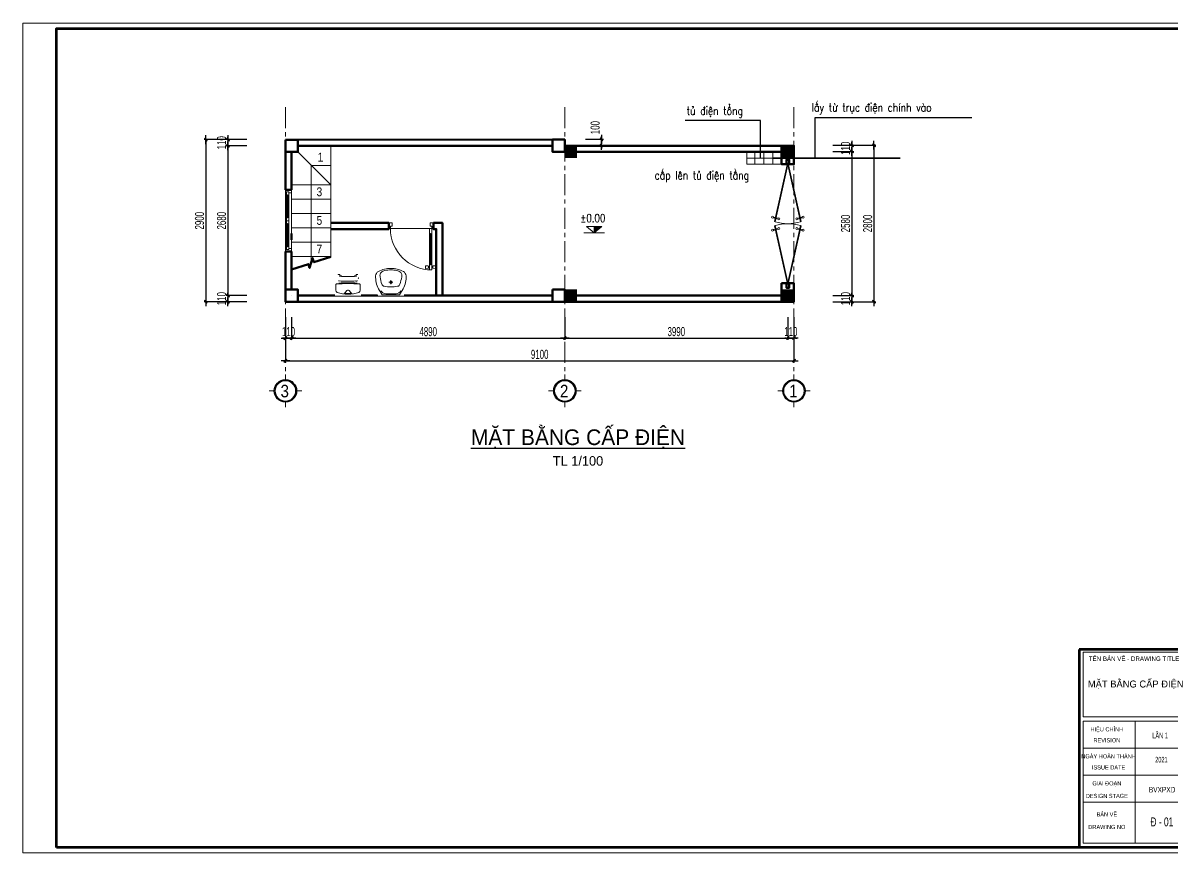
# Model space of a CAD drawing. Header units: millimetres. Extents: x 596422 to 1674380, y -367470 to 58862.
# Drawn here: x 818443 to 839023, y -74878 to -60028 of the extents above; entities that cross this region are included whole.
import ezdxf
from ezdxf.enums import TextEntityAlignment as Align

# ---------------------------------------------------------------- set-up
doc = ezdxf.new("R2010")
doc.units = ezdxf.units.MM
doc.header["$LTSCALE"] = 600
doc.header["$MEASUREMENT"] = 0
doc.linetypes.add('CENTER', pattern=[2, 1.25, -0.25, 0.25, -0.25])
doc.linetypes.add('HIDDEN', pattern=[0.375, 0.25, -0.125])
doc.layers.get('0').update_dxf_attribs({"lineweight": 0})
doc.layers.get('Defpoints').update_dxf_attribs({"lineweight": 0})
for name, color, linetype, lineweight in [('0.10_Thiet-Bi', 157, 'Continuous', 9), ('0.15_Cua', 144, 'Continuous', 15), ('cat1', 30, 'Continuous', 50), ('cot', 40, 'Continuous', 13), ('dim', 144, 'Continuous', 13), ('EG Dim', 8, 'Continuous', 18), ('EG Net dam2', 6, 'Continuous', 35), ('EG Net manh', 9, 'Continuous', 5), ('EG Text2', 7, 'Continuous', 18), ('hatch1', 136, 'Continuous', 9), ('ISO', 33, 'Continuous', 15), ('LC ISO', 153, 'Continuous', 13), ('LC noi that', 125, 'Continuous', 0), ('LC Text1', 3, 'Continuous', 20), ('LC Text2', 7, 'Continuous', 25), ('noithat', 125, 'Continuous', 9), ('thay1', 63, 'Continuous', 18), ('truc', 76, 'CENTER', 9), ('VAT DUNG TV', 253, 'Continuous', 9)]:
    doc.layers.add(name, color=color, linetype=linetype, lineweight=lineweight)
for name, color, linetype in [('font', 41, 'Continuous'), ('Khungten_LCDI', 7, 'Continuous'), ('Kichthuoc', 9, 'Continuous')]:
    doc.layers.add(name, color=color, linetype=linetype)
doc.styles.add('EG 1', font='VHAVANB.TTF')
doc.styles.add('HOATBIF', font='hoatbif.shx', dxfattribs={"width": 0.65})
doc.styles.add('Khungten', font='VHAVAN.TTF', dxfattribs={"width": 0.9, "height": 5000})
doc.styles.add('LC 1', font='VHAVANB.TTF')
doc.styles.add('LC 3', font='vnsimli.shx', dxfattribs={"width": 0.75})
doc.styles.add('style1', font='VHARIALN.TTF')
doc.styles.add('T1', font='Vnsimli.shx', dxfattribs={"width": 0.8})
doc.styles.add('Title', font='VHAVAN.TTF', dxfattribs={"width": 0.8})
doc.dimstyles.new('1-100', dxfattribs={"dimscale": 300, "dimtxt": 1.2, "dimasz": 0.25, "dimexe": 0.5, "dimexo": 0, "dimgap": 0.3, "dimtad": 1, "dimdec": 0, "dimzin": 0, "dimdsep": 46, "dimtxsty": 'HOATBIF', "dimblk1": 'DOT', "dimblk2": 'DOT', "dimsah": 1, "dimcen": -1, "dimdle": 1, "dimclrd": 256, "dimclre": 256, "dimclrt": 4, "dimadec": 3, "dimazin": 2, "dimtfac": 0.333333, "dimtdec": 0, "dimtix": 1, "dimtmove": 2, "dimatfit": 3, "dimldrblk": 'DOT', "dimfxl": 1, "dimtvp": 0.833333, "dimtolj": 1, "dimtzin": 0, "dimarcsym": 0})
doc.dimstyles.new('1-100(1-70)', dxfattribs={"dimscale": 70, "dimtxt": 2.5, "dimasz": 0.35, "dimexe": 0.5, "dimexo": 0, "dimgap": 0.8, "dimtad": 1, "dimdec": 0, "dimzin": 0, "dimdsep": 46, "dimtxsty": 'HOATBIF', "dimblk1": 'DOT', "dimblk2": 'DOT', "dimsah": 1, "dimcen": -1, "dimdle": 1, "dimclrd": 256, "dimclre": 256, "dimclrt": 4, "dimadec": 3, "dimazin": 2, "dimtfac": 0.333333, "dimtdec": 0, "dimtix": 1, "dimtmove": 2, "dimatfit": 3, "dimldrblk": 'DOT', "dimfxl": 1, "dimtvp": 0.833333, "dimtolj": 1, "dimtzin": 0, "dimarcsym": 0})

# ---------------------------------------------------------------- blocks, each defined once
blk = doc.blocks.new('LCDI-new')
at = {"layer": 'Defpoints', "lineweight": 0}
blk.add_lwpolyline([(-1626044.71, 488105.01), (-1626044.71, 488402.01), (-1625624.71, 488402.01), (-1625624.71, 488105.01)], close=True, dxfattribs=at)
at = {"layer": 'Khungten_LCDI', "color": 5, "lineweight": 60}
for p, q in [((-1625666.71, 488177.85), (-1625666.71, 488107.01)), ((-1625626.71, 488177.85), (-1625666.71, 488177.85))]:
    blk.add_line(p, q, dxfattribs=at)
at = {"layer": 'Khungten_LCDI', "color": 9, "lineweight": 15}
for p, q in [((-1625646.71, 488152.18), (-1625646.71, 488108.51)), ((-1625628.21, 488142.51), (-1625665.21, 488142.51)), ((-1625628.21, 488132.84), (-1625665.21, 488132.84)), ((-1625628.21, 488123.18), (-1625665.21, 488123.18))]:
    blk.add_line(p, q, dxfattribs=at)
at = {"layer": 'Khungten_LCDI', "color": 5, "lineweight": 60}
blk.add_lwpolyline([(-1626032.71, 488107.01), (-1626032.71, 488400.01), (-1625626.71, 488400.01), (-1625626.71, 488107.01)], close=True, dxfattribs=at)
at = {"layer": 'Khungten_LCDI', "color": 9, "lineweight": 15}
for points in [[(-1625665.21, 488153.68), (-1625628.21, 488153.68), (-1625628.21, 488176.84), (-1625665.21, 488176.84)], [(-1625665.21, 488108.51), (-1625628.21, 488108.51), (-1625628.21, 488152.18), (-1625665.21, 488152.18)]]:
    blk.add_lwpolyline(points, close=True, dxfattribs=at)
at = {"color": 7, "style": 'Khungten'}
blk.add_text('tªn b¶n vÏ - drawing title', height=1.6, dxfattribs=at).set_placement((-1625647.05, 488173.74), align=Align.CENTER)
at = {"color": 7}
for s, height, style, width, p in [('hiÖu chØnh', 1.5, 'Khungten', 0.8, (-1625656.79, 488148.52)), ('revision', 1.5, 'Khungten', 0.8, (-1625656.79, 488144.6)), ('ngµy hoµn thµnh', 1.5, 'Khungten', 0.8, (-1625656.17, 488138.85)), ('issue date', 1.5, 'Khungten', 0.8, (-1625656.17, 488134.89)), ('giai ®o¹n', 1.5, 'Khungten', 0.8, (-1625656.79, 488129.18)), ('design stage', 1.5, 'Khungten', 0.8, (-1625656.79, 488124.68)), ('BVxpxd', 2, 'Title', 0.7, (-1625637, 488126.67)), ('b¶n vÏ', 1.5, 'Khungten', 0.8, (-1625656.79, 488118.07)), ('drawing nO', 1.5, 'Khungten', 0.8, (-1625656.79, 488113.57))]:
    blk.add_text(s, height=height, dxfattribs=dict(at, style=style, width=width)).set_placement(p, align=Align.CENTER)
at = {"color": 2, "style": 'Title', "width": 1.824646}
for tag, p, p2 in [('TENBANVE1', (-1625663.58, 488164.65), (-1625629.32, 488164.65)), ('TENBANVE2', (-1625663.58, 488157.89), (-1625629.32, 488157.89))]:
    blk.add_attdef(tag, text='', height=2.5, dxfattribs=at).set_placement(p, p2, align=Align.FIT)
at = {"color": 7, "style": 'Khungten', "width": 0.8}
for tag, p in [('REVISION', (-1625637.72, 488146.05)), ('NGAYHT', (-1625637.25, 488137.42))]:
    blk.add_attdef(tag, text='', height=2, dxfattribs=at).set_placement(p, align=Align.CENTER)
at = {"color": 2, "style": 'Title', "width": 0.7}
blk.add_attdef('SOBANVE', text='', height=2.5, dxfattribs=at).set_placement((-1625637.09, 488114.55), align=Align.CENTER)
blk = doc.blocks.new('TIEUDE1')
at = {"layer": 'EG Text2', "color": 7, "style": 'EG 1'}
blk.add_attdef('TIªU§Ò', text='', height=5, dxfattribs=at).set_placement((0, 0), align=Align.BOTTOM_CENTER)
blk.add_attdef('TL', text='', height=3, dxfattribs=at).set_placement((0, -2), align=Align.TOP_CENTER)
blk = doc.blocks.new('TTRUC')
at = {"layer": 'ISO'}
for p, q in [((0, 6.37), (0, 10.13)), ((-6.37, 0), (-10.13, 0)), ((6.37, 0), (10.13, 0)), ((0, -6.37), (0, -10.13))]:
    blk.add_line(p, q, dxfattribs=at)
blk.add_circle((0, 0), 6.37, dxfattribs=at)
at = {"layer": 'Kichthuoc'}
blk.add_circle((0, 0), 6.95, dxfattribs=at)
blk = doc.blocks.new('DOT')
at = {"layer": 'Kichthuoc'}
blk.add_line((-3, 0), (3, 0), dxfattribs=at)
at = {"layer": 'Kichthuoc', "color": 4}
blk.add_line((-1, -1), (1, 1), dxfattribs=at)
blk.add_lwpolyline([(0.5, 1), (-1, -0.5), (-0.5, -1), (1, 0.5)], close=True, dxfattribs=at)
blk = doc.blocks.new('*D594')
at = {"layer": 'Defpoints', "color": 0, "transparency": 16777216}
for p in [(828140, -65292), (832130, -65292), (832130, -65664)]:
    blk.add_point(p, dxfattribs=at)
at = {"layer": 'EG Dim', "lineweight": -2, "transparency": 16777216}
for p, q in [((828140, -65292), (828140, -65697)), ((832130, -65292), (832130, -65697)), ((828166, -65664), (832104, -65664))]:
    blk.add_line(p, q, dxfattribs=at)
at = {"layer": 'EG Dim', "lineweight": -2, "transparency": 16777216, "xscale": 26, "yscale": 26, "zscale": 26, "rotation": 180}
blk.add_blockref('DOT', (828140, -65664), dxfattribs=at)
at = {"layer": 'EG Dim', "lineweight": -2, "transparency": 16777216, "xscale": 26, "yscale": 26, "zscale": 26}
blk.add_blockref('DOT', (832130, -65664), dxfattribs=at)
at = {"layer": 'EG Dim', "color": 4, "transparency": 16777216, "insert": (830135, -65550), "char_height": 162.5, "attachment_point": 5, "style": 'HOATBIF'}
blk.add_mtext('\\A1;3990', dxfattribs=at)
blk = doc.blocks.new('_Dot')
at = {"color": 0, "linetype": 'ByBlock', "lineweight": -2}
blk.add_line((-0.5, 0), (-1, 0), dxfattribs=at)
at = {"color": 0, "linetype": 'ByBlock', "const_width": 0.5}
blk.add_lwpolyline([(-0.25, 0, 1), (0.25, 0, 1)], format="xyb", close=True, dxfattribs=at)
blk = doc.blocks.new('*D595')
at = {"layer": 'Defpoints', "color": 0, "transparency": 16777216}
for p in [(823140, -65293), (832240, -65292), (832240, -66071)]:
    blk.add_point(p, dxfattribs=at)
at = {"layer": 'EG Dim', "lineweight": -2, "transparency": 16777216}
for p, q in [((823140, -65293), (823140, -66103)), ((832240, -65292), (832240, -66103)), ((823166, -66071), (832214, -66071))]:
    blk.add_line(p, q, dxfattribs=at)
at = {"layer": 'EG Dim', "lineweight": -2, "transparency": 16777216, "xscale": 26, "yscale": 26, "zscale": 26, "rotation": 180}
blk.add_blockref('DOT', (823140, -66071), dxfattribs=at)
at = {"layer": 'EG Dim', "lineweight": -2, "transparency": 16777216, "xscale": 26, "yscale": 26, "zscale": 26}
blk.add_blockref('DOT', (832240, -66071), dxfattribs=at)
at = {"layer": 'EG Dim', "color": 4, "transparency": 16777216, "insert": (827690, -65957), "char_height": 162.5, "attachment_point": 5, "style": 'HOATBIF'}
blk.add_mtext('\\A1;9100', dxfattribs=at)
blk = doc.blocks.new('*D596')
at = {"layer": 'Defpoints', "color": 0, "transparency": 16777216}
for p in [(822451, -62225), (822111, -64905), (822451, -64905)]:
    blk.add_point(p, dxfattribs=at)
at = {"layer": 'EG Dim', "lineweight": -2, "transparency": 16777216}
for p, q in [((822451, -62225), (822079, -62225)), ((822111, -62251), (822111, -64879)), ((822451, -64905), (822079, -64905))]:
    blk.add_line(p, q, dxfattribs=at)
at = {"layer": 'EG Dim', "lineweight": -2, "transparency": 16777216, "xscale": 26, "yscale": 26, "zscale": 26}
for p, rotation in [((822111, -62225), 90), ((822111, -64905), 270)]:
    blk.add_blockref('DOT', p, dxfattribs=dict(at, rotation=rotation))
at = {"layer": 'EG Dim', "color": 4, "transparency": 16777216, "insert": (821997, -63565), "char_height": 162.5, "attachment_point": 5, "rotation": 90, "style": 'HOATBIF'}
blk.add_mtext('\\A1;2680', dxfattribs=at)
blk = doc.blocks.new('*D597')
at = {"layer": 'Defpoints', "color": 0, "transparency": 16777216}
for p in [(822111, -65015), (822451, -64905), (822451, -65015)]:
    blk.add_point(p, dxfattribs=at)
at = {"layer": 'EG Dim', "lineweight": -2, "transparency": 16777216}
for p, q in [((822451, -64905), (822079, -64905)), ((822451, -65015), (822079, -65015)), ((822111, -64879), (822111, -64853)), ((822111, -64905), (822111, -65015)), ((822111, -65041), (822111, -65067))]:
    blk.add_line(p, q, dxfattribs=at)
at = {"layer": 'EG Dim', "lineweight": -2, "transparency": 16777216, "xscale": 26, "yscale": 26, "zscale": 26}
for p, rotation in [((822111, -64905), 270), ((822111, -65015), 90)]:
    blk.add_blockref('DOT', p, dxfattribs=dict(at, rotation=rotation))
at = {"layer": 'EG Dim', "color": 4, "transparency": 16777216, "insert": (821997, -64960), "char_height": 162.5, "attachment_point": 5, "rotation": 90, "style": 'HOATBIF'}
blk.add_mtext('\\A1;110', dxfattribs=at)
blk = doc.blocks.new('*D598')
at = {"layer": 'Defpoints', "color": 0, "transparency": 16777216}
for p in [(822451, -62115), (822111, -62225), (822451, -62225)]:
    blk.add_point(p, dxfattribs=at)
at = {"layer": 'EG Dim', "lineweight": -2, "transparency": 16777216}
for p, q in [((822451, -62115), (822079, -62115)), ((822111, -62089), (822111, -62063)), ((822111, -62115), (822111, -62225)), ((822451, -62225), (822079, -62225)), ((822111, -62251), (822111, -62277))]:
    blk.add_line(p, q, dxfattribs=at)
at = {"layer": 'EG Dim', "lineweight": -2, "transparency": 16777216, "xscale": 26, "yscale": 26, "zscale": 26}
for p, rotation in [((822111, -62115), 270), ((822111, -62225), 90)]:
    blk.add_blockref('DOT', p, dxfattribs=dict(at, rotation=rotation))
at = {"layer": 'EG Dim', "color": 4, "transparency": 16777216, "insert": (821997, -62170), "char_height": 162.5, "attachment_point": 5, "rotation": 90, "style": 'HOATBIF'}
blk.add_mtext('\\A1;110', dxfattribs=at)
blk = doc.blocks.new('*D599')
at = {"layer": 'Defpoints', "color": 0, "transparency": 16777216}
for p in [(822451, -62115), (821716, -65015), (822451, -65015)]:
    blk.add_point(p, dxfattribs=at)
at = {"layer": 'EG Dim', "lineweight": -2, "transparency": 16777216}
for p, q in [((822451, -62115), (821684, -62115)), ((821716, -62141), (821716, -64989)), ((822451, -65015), (821684, -65015))]:
    blk.add_line(p, q, dxfattribs=at)
at = {"layer": 'EG Dim', "lineweight": -2, "transparency": 16777216, "xscale": 26, "yscale": 26, "zscale": 26}
for p, rotation in [((821716, -62115), 90), ((821716, -65015), 270)]:
    blk.add_blockref('DOT', p, dxfattribs=dict(at, rotation=rotation))
at = {"layer": 'EG Dim', "color": 4, "transparency": 16777216, "insert": (821603, -63565), "char_height": 162.5, "attachment_point": 5, "rotation": 90, "style": 'HOATBIF'}
blk.add_mtext('\\A1;2900', dxfattribs=at)
blk = doc.blocks.new('*D600')
at = {"layer": 'Defpoints', "color": 0, "transparency": 16777216}
for p in [(823140, -65293), (823250, -65293), (823250, -65665)]:
    blk.add_point(p, dxfattribs=at)
at = {"layer": 'EG Dim', "lineweight": -2, "transparency": 16777216}
for p, q in [((823140, -65293), (823140, -65697)), ((823250, -65293), (823250, -65697)), ((823114, -65665), (823088, -65665)), ((823140, -65665), (823250, -65665)), ((823276, -65665), (823302, -65665))]:
    blk.add_line(p, q, dxfattribs=at)
at = {"layer": 'EG Dim', "lineweight": -2, "transparency": 16777216, "xscale": 26, "yscale": 26, "zscale": 26}
blk.add_blockref('DOT', (823140, -65665), dxfattribs=at)
at = {"layer": 'EG Dim', "lineweight": -2, "transparency": 16777216, "xscale": 26, "yscale": 26, "zscale": 26, "rotation": 180}
blk.add_blockref('DOT', (823250, -65665), dxfattribs=at)
at = {"layer": 'EG Dim', "color": 4, "transparency": 16777216, "insert": (823195, -65551), "char_height": 162.5, "attachment_point": 5, "style": 'HOATBIF'}
blk.add_mtext('\\A1;110', dxfattribs=at)
blk = doc.blocks.new('*D601')
at = {"layer": 'Defpoints', "color": 0, "transparency": 16777216}
for p in [(832130, -65292), (832240, -65292), (832240, -65664)]:
    blk.add_point(p, dxfattribs=at)
at = {"layer": 'EG Dim', "lineweight": -2, "transparency": 16777216}
for p, q in [((832130, -65292), (832130, -65696)), ((832240, -65292), (832240, -65696)), ((832104, -65664), (832078, -65664)), ((832130, -65664), (832240, -65664)), ((832266, -65664), (832292, -65664))]:
    blk.add_line(p, q, dxfattribs=at)
at = {"layer": 'EG Dim', "lineweight": -2, "transparency": 16777216, "xscale": 26, "yscale": 26, "zscale": 26}
blk.add_blockref('DOT', (832130, -65664), dxfattribs=at)
at = {"layer": 'EG Dim', "lineweight": -2, "transparency": 16777216, "xscale": 26, "yscale": 26, "zscale": 26, "rotation": 180}
blk.add_blockref('DOT', (832240, -65664), dxfattribs=at)
at = {"layer": 'EG Dim', "color": 4, "transparency": 16777216, "insert": (832185, -65550), "char_height": 162.5, "attachment_point": 5, "style": 'HOATBIF'}
blk.add_mtext('\\A1;110', dxfattribs=at)
blk = doc.blocks.new('*D602')
at = {"layer": 'Defpoints', "color": 0, "transparency": 16777216}
for p in [(832938, -62325), (832938, -64905), (833278, -64905)]:
    blk.add_point(p, dxfattribs=at)
at = {"layer": 'EG Dim', "lineweight": -2, "transparency": 16777216}
for p, q in [((832938, -62325), (833310, -62325)), ((833278, -62351), (833278, -64879)), ((832938, -64905), (833310, -64905))]:
    blk.add_line(p, q, dxfattribs=at)
at = {"layer": 'EG Dim', "lineweight": -2, "transparency": 16777216, "xscale": 26, "yscale": 26, "zscale": 26}
for p, rotation in [((833278, -62325), 90), ((833278, -64905), 270)]:
    blk.add_blockref('DOT', p, dxfattribs=dict(at, rotation=rotation))
at = {"layer": 'EG Dim', "color": 4, "transparency": 16777216, "insert": (833164, -63615), "char_height": 162.5, "attachment_point": 5, "rotation": 90, "style": 'HOATBIF'}
blk.add_mtext('\\A1;2580', dxfattribs=at)
blk = doc.blocks.new('*D603')
at = {"layer": 'Defpoints', "color": 0, "transparency": 16777216}
for p in [(832938, -64905), (832938, -65015), (833278, -65015)]:
    blk.add_point(p, dxfattribs=at)
at = {"layer": 'EG Dim', "lineweight": -2, "transparency": 16777216}
for p, q in [((832938, -64905), (833310, -64905)), ((832938, -65015), (833310, -65015)), ((833278, -64879), (833278, -64853)), ((833278, -64905), (833278, -65015)), ((833278, -65041), (833278, -65067))]:
    blk.add_line(p, q, dxfattribs=at)
at = {"layer": 'EG Dim', "lineweight": -2, "transparency": 16777216, "xscale": 26, "yscale": 26, "zscale": 26}
for p, rotation in [((833278, -64905), 270), ((833278, -65015), 90)]:
    blk.add_blockref('DOT', p, dxfattribs=dict(at, rotation=rotation))
at = {"layer": 'EG Dim', "color": 4, "transparency": 16777216, "insert": (833164, -64960), "char_height": 162.5, "attachment_point": 5, "rotation": 90, "style": 'HOATBIF'}
blk.add_mtext('\\A1;110', dxfattribs=at)
blk = doc.blocks.new('*D604')
at = {"layer": 'Defpoints', "color": 0, "transparency": 16777216}
for p in [(832938, -62215), (832938, -62325), (833278, -62325)]:
    blk.add_point(p, dxfattribs=at)
at = {"layer": 'EG Dim', "lineweight": -2, "transparency": 16777216}
for p, q in [((832938, -62215), (833310, -62215)), ((832938, -62325), (833310, -62325)), ((833278, -62189), (833278, -62163)), ((833278, -62215), (833278, -62325)), ((833278, -62351), (833278, -62377))]:
    blk.add_line(p, q, dxfattribs=at)
at = {"layer": 'EG Dim', "lineweight": -2, "transparency": 16777216, "xscale": 26, "yscale": 26, "zscale": 26}
for p, rotation in [((833278, -62215), 270), ((833278, -62325), 90)]:
    blk.add_blockref('DOT', p, dxfattribs=dict(at, rotation=rotation))
at = {"layer": 'EG Dim', "color": 4, "transparency": 16777216, "insert": (833164, -62270), "char_height": 162.5, "attachment_point": 5, "rotation": 90, "style": 'HOATBIF'}
blk.add_mtext('\\A1;110', dxfattribs=at)
blk = doc.blocks.new('*D605')
at = {"layer": 'Defpoints', "color": 0, "transparency": 16777216}
for p in [(832938, -62215), (832938, -65015), (833672, -65015)]:
    blk.add_point(p, dxfattribs=at)
at = {"layer": 'EG Dim', "lineweight": -2, "transparency": 16777216}
for p, q in [((832938, -62215), (833705, -62215)), ((833672, -62241), (833672, -64989)), ((832938, -65015), (833705, -65015))]:
    blk.add_line(p, q, dxfattribs=at)
at = {"layer": 'EG Dim', "lineweight": -2, "transparency": 16777216, "xscale": 26, "yscale": 26, "zscale": 26}
for p, rotation in [((833672, -62215), 90), ((833672, -65015), 270)]:
    blk.add_blockref('DOT', p, dxfattribs=dict(at, rotation=rotation))
at = {"layer": 'EG Dim', "color": 4, "transparency": 16777216, "insert": (833559, -63615), "char_height": 162.5, "attachment_point": 5, "rotation": 90, "style": 'HOATBIF'}
blk.add_mtext('\\A1;2800', dxfattribs=at)
blk = doc.blocks.new('*U14')
for p, q in [((30, 640), (30, 100)), ((70, 640), (70, 100)), ((30, 0), (770, 0))]:
    blk.add_line(p, q)
at = {"color": 8, "lineweight": 9}
for p, q in [((48, 650), (48, 90)), ((52, 650), (52, 90))]:
    blk.add_line(p, q, dxfattribs=at)
for points in [[(5, 670), (-35, 666, -0.443716), (-40, 671), (-40, 709, -0.443716), (-35, 714), (5, 710, -0.385314), (10, 705), (10, 675, -0.385314)], [(95, 670), (135, 666, 0.443716), (140, 671), (140, 709, 0.443716), (135, 714), (95, 710, 0.385314), (90, 705), (90, 675, 0.385314)]]:
    blk.add_lwpolyline(points, format="xyb", close=True)
for points in [[(20, 685), (10, 685), (10, 695), (20, 695)], [(55, 640), (70, 640), (70, 740), (30, 740), (30, 640), (45, 640), (45, 650), (55, 650), (55, 640)], [(80, 685), (90, 685), (90, 695), (80, 695)], [(55, 100), (70, 100), (70, 0), (30, 0), (30, 100), (45, 100), (45, 90), (55, 90), (55, 100)]]:
    blk.add_lwpolyline(points)
for points in [[(30, 0), (0, 0), (0, -100), (60, -100), (60, -40), (30, -40)], [(770, 0), (800, 0), (800, -100), (740, -100), (740, -40), (770, -40)]]:
    blk.add_lwpolyline(points, close=True)
for centre, start, end in [((70, 690), 143.1301, 216.8699), ((30, 690), 323.1301, 36.8699)]:
    blk.add_arc(centre, 50, start, end)
for centre, radius, start, end in [((30, 0), 740, 0, 90), ((47, 641), 8.25, 186.4342, 273.2898), ((53, 641), 8.25, 266.7102, 353.5658), ((47, 99), 8.25, 86.7102, 173.5658), ((53, 99), 8.25, 6.4342, 93.2898)]:
    blk.add_arc(centre, radius, start, end, dxfattribs=at)
blk = doc.blocks.new('TB WC BonCau 01')
at = {"color": 8}
blk.add_wipeout([(0, 230), (196, 230), (216, 220), (221, 207), (221, 200), (223, 180), (223, 165), (266, 168), (276, 180), (290, 185), (366, 190), (371, 185), (371, 180), (371, 174), (376, 174), (376, 180), (376, 185), (381, 190), (502, 186), (546, 180), (590, 170), (622, 160), (663, 140), (693, 120), (717, 100), (730, 88), (737, 80), (750, 60), (759, 40), (764, 20), (765, 0), (764, -20), (759, -40), (750, -60), (737, -80), (730, -88), (717, -100), (693, -120), (663, -140), (622, -160), (590, -170), (546, -180), (502, -186), (381, -190), (376, -185), (376, -180), (376, -174), (371, -174), (371, -180), (371, -185), (366, -190), (324, -188), (324, -200), (324, -205), (322, -207), (300, -207), (298, -205), (298, -200), (298, -186), (290, -185), (276, -180), (266, -168), (223, -165), (223, -180), (221, -200), (221, -207), (216, -220), (196, -230), (0, -230)], dxfattribs=at)
for p, q in [((95, 217), (196, 217)), ((48, 53), (84, 28)), ((339, 139), (339, 148)), ((340, 149), (371, 149)), ((353, 138), (340, 138)), ((342, -117), (342, 117)), ((342, 117), (353, 117)), ((354, 119), (354, 137)), ((376, 174), (371, 174)), ((376, 154), (376, 174)), ((84, -28), (48, -53)), ((258, -142), (258, -158)), ((260, -140), (262, -140)), ((262, -160), (260, -160)), ((263, -160), (262, -160)), ((339, -148), (339, -139)), ((340, -138), (353, -138)), ((371, -149), (340, -149)), ((353, -117), (342, -117)), ((354, -137), (354, -119)), ((376, -154), (376, -174)), ((95, -217), (196, -217))]:
    blk.add_line(p, q)
for centre, radius, start, end in [((95, 177), 40, 89.9986, 159.2669), ((196, 205), 12, 3.9186, 90), ((-2782, 0), 2997, 356.062, 3.938), ((563, 0), 540, 159.2678, 200.7321), ((535, 0), 500, 171.6681, 188.3323), ((60, 70), 20, 171.6799, 234.0514), ((64, 0), 34, 10.761, 54.0415), ((64, 0), 34, 349.239, 10.761), ((-2782, 0), 3010, 356.859, 3.1425), ((2758, 0), 2500, 176.3855, 183.208), ((293, 155), 30, 154.597, 176.3937), ((340, 148), 1, 89.9427, 180), ((340, 139), 0.499, 180, 270.1146), ((353, 137), 2, 0, 89.9713), ((353, 119), 2, 270.0286, 0), ((371, 154), 5, 270.0114, 0), ((60, -70), 20, 125.9547, 188.3347), ((95, -177), 40, 200.7312, 270.0014), ((64, 0), 34, 305.9475, 349.2341), ((260, -142), 2, 90, 180), ((260, -158), 2, 180, 270), ((293, -155), 30, 189.5643, 205.4252), ((310, -202), 20.2, 45.6327, 125.8626), ((340, -139), 0.5, 89.8854, 180), ((340, -148), 0.999, 180, 270.0573), ((353, -119), 2, 0, 89.9713), ((353, -137), 2, 270.0286, 0), ((371, -154), 5, 0, 89.9885), ((196, -205), 12, 270.0048, 356.0627)]:
    blk.add_arc(centre, radius, start, end)
blk = doc.blocks.new('*U47')
at = {"color": 8}
blk.add_wipeout([(0, 232), (40, 240), (141, 260), (241, 280), (296, 287), (352, 288), (388, 280), (421, 260), (439, 240), (451, 220), (460, 200), (468, 180), (475, 160), (481, 140), (487, 120), (491, 100), (495, 80), (497, 60), (499, 40), (500, 20), (500, 0), (500, -20), (499, -40), (497, -60), (495, -80), (491, -100), (487, -120), (481, -140), (475, -160), (468, -180), (460, -200), (451, -220), (439, -240), (421, -260), (388, -280), (352, -288), (296, -287), (240, -280), (141, -260), (40, -240), (0, -232)], dxfattribs=at).dxf.layer = 'LC noi that'
for p, q in [((204, 0), (274, 0)), ((239, 35), (239, -35))]:
    blk.add_line(p, q)
blk.add_lwpolyline([(15, -154), (15, 154), (121, 219, -0.14257), (351, 273, -0.255099), (432, 223, -0.124237), (485, 0, -0.124237), (432, -223, -0.255099), (351, -273, -0.142542), (121, -219)], format="xyb", close=True)
for points in [[(87, -180, -0.253319), (33, -92), (33, 92, -0.253319), (87, 180)], [(154, 0, -0.05085), (166, 121, -0.267955), (203, 162, -0.045825), (335, 193, -0.034433), (365, 195, -0.20396), (412, 175, -0.140892), (448, 107, -0.051029), (459, 0, -0.051029), (448, -107, -0.140892), (412, -175, -0.20396), (365, -195, -0.034433), (335, -193, -0.045825), (203, -162, -0.267955), (166, -121, -0.05085), (154, 0, 0.05085)]]:
    blk.add_lwpolyline(points, format="xyb")
blk.add_circle((239, 0), 20)
blk = doc.blocks.new('Caodo1')
at = {"layer": 'LC Text1'}
blk.add_hatch(color=256, dxfattribs=at).paths.add_polyline_path([(0, 200), (0, 0), (243, 200)])
for p, q in [((324, 0), (-324, 0)), ((0, 0), (0, 200))]:
    blk.add_line(p, q, dxfattribs=at)
blk.add_lwpolyline([(-243, 200), (243, 200), (0, 0), (0, 0)], close=True, dxfattribs=at)
at = {"layer": 'LC Text1', "style": 'T1', "width": 0.8}
blk.add_attdef('%%P0,00', text='', height=250, dxfattribs=at).set_placement((-39, 460), align=Align.MIDDLE_CENTER)
blk = doc.blocks.new('*D606')
at = {"layer": 'Defpoints', "color": 0, "transparency": 16777216}
for p in [(828507, -62109), (828796, -62109), (828507, -62219)]:
    blk.add_point(p, dxfattribs=at)
at = {"layer": 'EG Dim', "lineweight": -2, "transparency": 16777216}
for p, q in [((828507, -62109), (828829, -62109)), ((828796, -62083), (828796, -62057)), ((828796, -62219), (828796, -62109)), ((828507, -62219), (828829, -62219)), ((828796, -62245), (828796, -62271))]:
    blk.add_line(p, q, dxfattribs=at)
at = {"layer": 'EG Dim', "lineweight": -2, "transparency": 16777216, "xscale": 26, "yscale": 26, "zscale": 26}
for p, rotation in [((828796, -62109), 270), ((828796, -62219), 90)]:
    blk.add_blockref('DOT', p, dxfattribs=dict(at, rotation=rotation))
at = {"layer": 'EG Dim', "color": 4, "transparency": 16777216, "insert": (828683, -61900), "char_height": 162.5, "attachment_point": 5, "rotation": 90, "style": 'HOATBIF'}
blk.add_mtext('\\A1;100', dxfattribs=at)
blk = doc.blocks.new('*U18')
for p, q in [((35, 0), (1065, 0)), ((50, -110), (1050, -110)), ((610, -20), (1005, -20)), ((610, -60), (1005, -60))]:
    blk.add_line(p, q)
at = {"color": 8, "lineweight": 5}
for p, q in [((95, -20), (490, -20)), ((95, -35), (490, -35)), ((95, -45), (490, -45)), ((95, -60), (490, -60)), ((610, -20), (1005, -20)), ((610, -35), (1005, -35)), ((610, -45), (1005, -45)), ((610, -60), (1005, -60))]:
    blk.add_line(p, q, dxfattribs=at)
for points in [[(0, 0), (35, 0), (35, -60), (50, -60), (50, -110), (0, -110), (0, 0)], [(1100, 0), (1065, 0), (1065, -60), (1050, -60), (1050, -110), (1100, -110), (1100, 0)], [(610, -45), (610, -60), (550, -60), (550, -20), (610, -20), (610, -35), (600, -35), (600, -45), (610, -45)], [(1005, -45), (1005, -60), (1065, -60), (1065, -20), (1005, -20), (1005, -35), (1015, -35), (1015, -45), (1005, -45)]]:
    blk.add_lwpolyline(points)
for points in [[(35, -20), (95, -20), (95, -35), (85, -35), (85, -45), (95, -45), (95, -60), (35, -60)], [(550, -20), (490, -20), (490, -35), (500, -35), (500, -45), (490, -45), (490, -60), (550, -60)]]:
    blk.add_lwpolyline(points, close=True)
for points in [[(95, -29, -0.312187), (102, -35, -0.312187)], [(95, -51, 0.312187), (102, -45, 0.312187)], [(490, -29, 0.312187), (483, -35, 0.312187)], [(490, -51, -0.312187), (483, -45, -0.312187)]]:
    blk.add_lwpolyline(points, format="xyb", dxfattribs=at)
for centre, start, end in [((609, -37), 14.2151, 83.5658), ((609, -43), 276.4342, 345.7849), ((1006, -37), 96.4342, 165.7849), ((1006, -43), 194.2151, 263.5658)]:
    blk.add_arc(centre, 8.25, start, end, dxfattribs=at)
blk = doc.blocks.new('*D607')
at = {"layer": 'Defpoints', "color": 0, "transparency": 16777216}
for p in [(823250, -65293), (828140, -65292), (828140, -65665)]:
    blk.add_point(p, dxfattribs=at)
at = {"layer": 'EG Dim', "lineweight": -2, "transparency": 16777216}
for p, q in [((823250, -65293), (823250, -65697)), ((828140, -65292), (828140, -65697)), ((823276, -65665), (828114, -65665))]:
    blk.add_line(p, q, dxfattribs=at)
at = {"layer": 'EG Dim', "lineweight": -2, "transparency": 16777216, "xscale": 26, "yscale": 26, "zscale": 26, "rotation": 180}
blk.add_blockref('DOT', (823250, -65665), dxfattribs=at)
at = {"layer": 'EG Dim', "lineweight": -2, "transparency": 16777216, "xscale": 26, "yscale": 26, "zscale": 26}
blk.add_blockref('DOT', (828140, -65665), dxfattribs=at)
at = {"layer": 'EG Dim', "color": 4, "transparency": 16777216, "insert": (825695, -65551), "char_height": 162.5, "attachment_point": 5, "style": 'HOATBIF'}
blk.add_mtext('\\A1;4890', dxfattribs=at)
blk = doc.blocks.new('cuongluc')
at = {"layer": 'VAT DUNG TV'}
for points in [[(-6, -16), (-6, 0), (-22, 0), (-22, -16)], [(6, 0), (6, -32), (-6, -32), (-6, 0)], [(6, -16), (6, 0), (22, 0), (22, -16)], [(-11, -34), (-271, -1190), (-259, -1194), (1, -38)], [(-6, -16), (-6, -32), (-22, -32), (-22, -16)], [(12, -34), (272, -1190), (261, -1194), (1, -38)], [(-287, -1097), (-291, -1113), (-253, -1123), (-248, -1108)], [(-198, -1122), (-202, -1137), (-241, -1126), (-237, -1111)], [(199, -1122), (204, -1137), (242, -1126), (238, -1111)], [(288, -1097), (292, -1113), (254, -1123), (250, -1108)], [(-287, -1367), (-291, -1351), (-253, -1341), (-249, -1356)], [(-11, -2429), (-271, -1275), (-259, -1271), (1, -2425)], [(-198, -1343), (-203, -1327), (-241, -1338), (-237, -1353)], [(12, -2429), (272, -1275), (261, -1271), (1, -2425)], [(200, -1343), (204, -1327), (243, -1338), (238, -1353)], [(289, -1367), (293, -1351), (254, -1341), (250, -1356)], [(-6, -2448), (-6, -2432), (-22, -2432), (-22, -2448)], [(-6, -2448), (-6, -2464), (-22, -2464), (-22, -2448)], [(6, -2464), (6, -2432), (-6, -2432), (-6, -2464)], [(6, -2448), (6, -2464), (22, -2464), (22, -2448)]]:
    blk.add_lwpolyline(points, close=True, dxfattribs=at)
for centre in [(-308, -1100), (-181, -1134), (182, -1134), (310, -1100), (-309, -1364), (-181, -1330), (183, -1330), (310, -1364)]:
    blk.add_circle(centre, 20, dxfattribs=at)
for centre, radius, start, end in [((1, -323), 909, 253.3848, 286.6152), ((1, -2111), 879, 72.7862, 107.2138)]:
    blk.add_arc(centre, radius, start, end, dxfattribs=at)

msp = doc.modelspace()

# ---------------------------------------------------------------- hatches: boundary and pattern name
at = {"layer": 'cot', "transparency": 33554687}
h = msp.add_hatch(color=256, dxfattribs=at)
h.dxf.hatch_style = 1
h.paths.add_polyline_path([(828139.4, -62445), (828359.4, -62445), (828359.4, -62225), (828139.4, -62225)])
h = msp.add_hatch(color=256, dxfattribs=at)
h.dxf.hatch_style = 1
h.paths.add_polyline_path([(832019.4, -62445), (832239.4, -62445), (832239.4, -62225), (832019.4, -62225)])
h = msp.add_hatch(color=256, dxfattribs=at)
h.dxf.hatch_style = 1
h.paths.add_polyline_path([(828139.6, -65015), (828359.6, -65015), (828359.6, -64795), (828139.6, -64795)])
h = msp.add_hatch(color=256, dxfattribs=at)
h.dxf.hatch_style = 1
h.paths.add_polyline_path([(832019.6, -65015), (832239.6, -65015), (832239.6, -64795), (832019.6, -64795)])

# ---------------------------------------------------------------- linework, layer by layer
at = {"layer": 'cat1'}
for p, q in [((828139.4, -62115), (823139.4, -62115.4)), ((823139.4, -62335.4), (823139.4, -62115.4)), ((823139.5, -63015.4), (823139.5, -62335.4)), ((823249.5, -63015.4), (823249.4, -62335.4)), ((827919.4, -62225), (823359.4, -62225.4)), ((828139.4, -62225), (832239.4, -62224.6)), ((828139.4, -62225), (828139.4, -62225)), ((828139.4, -62335), (832019.4, -62334.6)), ((823139.5, -63015.4), (823249.5, -63015.4)), ((823249.6, -63905.4), (823249.5, -63795.4)), ((823139.5, -64115.4), (823249.6, -64115.4)), ((823139.7, -65015.4), (823139.6, -64115.4)), ((823249.6, -64795.4), (823249.6, -64115.4)), ((832239.7, -65014.6), (823139.7, -65015.4)), ((823249.7, -64905.4), (823249.7, -64905.4)), ((827919.6, -64905), (823359.6, -64905.4)), ((832019.6, -64904.6), (828139.6, -64905)), ((832239.7, -64904.6), (832239.6, -64904.6))]:
    msp.add_line(p, q, dxfattribs=at)
for points in [[(823139.4, -62115.4), (823359.4, -62115.4), (823359.4, -62335.4), (823139.4, -62335.4), (823139.4, -62115.4)], [(827919.4, -62115), (828139.4, -62115), (828139.4, -62335), (827919.4, -62335), (827919.4, -62115)], [(827919.4, -62115), (827919.4, -62115)], [(832019.4, -62224.6), (832239.4, -62224.6), (832239.4, -62554.6), (832019.4, -62554.6), (832019.4, -62224.6)], [(823949.5, -63605.3), (824988.2, -63605.3), (824988.2, -63715.3), (823949.5, -63715.3)], [(825948.2, -64905.2), (825948.2, -63605.2), (825788.2, -63605.2)], [(825788.2, -63605.2), (825788.2, -63715.2), (825838.2, -63715.2), (825838.2, -64905.2)], [(823249.6, -64441.1), (823549.9, -64341.8), (823572.2, -64409.3), (823625.6, -64233.3), (823650.4, -64308.6), (823949.5, -64209.7)], [(823139.6, -64795.4), (823359.6, -64795.4), (823359.6, -65015.4), (823139.6, -65015.4), (823139.6, -64795.4)], [(827919.6, -64795), (828139.6, -64795), (828139.6, -65015), (827919.6, -65015), (827919.6, -64795)], [(832019.6, -64684.5), (832239.6, -64684.5), (832239.6, -65014.5), (832019.6, -65014.5), (832019.6, -64684.5)]]:
    msp.add_lwpolyline(points, dxfattribs=at)
for points in [[(832104.4, -62554.6), (832154.4, -62554.6), (832154.4, -62474.6), (832104.4, -62474.6)], [(832104.4, -64684.5), (832154.4, -64684.5), (832154.4, -64764.5), (832104.4, -64764.5)]]:
    msp.add_lwpolyline(points, close=True, dxfattribs=at)
at = {"layer": 'EG Net dam2', "color": 5, "linetype": 'HIDDEN', "ltscale": 300}
msp.add_lwpolyline([(834138.3, -62444.6), (831859.4, -62444.6)], dxfattribs=at)
at = {"layer": 'EG Net manh', "ltscale": 250}
for points in [[(832019.4, -62334.6), (831399.4, -62334.6), (831399.4, -62554.6), (832019.4, -62554.6)], [(831539.4, -62334.6), (831539.4, -62334.6), (831539.4, -62554.6), (831539.4, -62554.6)], [(831699.4, -62334.6), (831699.4, -62334.6), (831699.4, -62554.6), (831699.4, -62554.6)], [(831859.4, -62334.6), (831859.4, -62334.6), (831859.4, -62554.6), (831859.4, -62554.6)], [(832019.4, -62444.6), (831399.4, -62444.6), (831399.4, -62444.6), (832019.4, -62444.6)]]:
    msp.add_lwpolyline(points, close=True, dxfattribs=at)
at = {"layer": 'hatch1'}
msp.add_lwpolyline([(823598.9, -64321.3), (823599.4, -62575.4), (823949.4, -62575.4)], dxfattribs=at)
at = {"layer": 'noithat'}
msp.add_lwpolyline([(827919.6, -64905.3), (825948.2, -64905.2), (825948.3, -63605.2)], dxfattribs=at)
at = {"layer": 'thay1'}
for p, q in [((823359.4, -62335.4), (823949.4, -62925.4)), ((823949.4, -62225.4), (823949.5, -64209.7)), ((823249.4, -62925.4), (823949.5, -62925.4)), ((823249.4, -63181.4), (823949.4, -63181.4)), ((823249.4, -63437.4), (823949.4, -63437.4)), ((823249.4, -63693.4), (823949.4, -63693.4)), ((823249.4, -63949.4), (823949.4, -63949.4))]:
    msp.add_line(p, q, dxfattribs=at)
at = {"layer": 'truc', "ltscale": 0.5}
for p, q in [((823139.3, -61533.3), (823139.8, -66319.8)), ((828139.3, -61533.3), (828139.8, -66319.8)), ((832239.3, -61533.3), (832239.8, -66319.8))]:
    msp.add_line(p, q, dxfattribs=at)

# ---------------------------------------------------------------- block references
at = {"layer": '0.15_Cua', "xscale": -1, "rotation": 90}
msp.add_blockref('*U18', (823139.5, -63015.4), dxfattribs=at)
at = {"layer": '0.15_Cua', "rotation": 180}
msp.add_blockref('*U14', (825788.2, -63705.2), dxfattribs=at)
at = {"layer": 'Kichthuoc'}
ref = msp.add_blockref('LCDI-new', (82120678.8, -24480128.6), dxfattribs=dict(at, xscale=50.00000000005321, yscale=50.00000000005321, zscale=50.00000000005321))
ref.add_attrib('TENBANVE', 'mÆt b»ng cÊp ®iÖn', dxfattribs={"layer": '0', "color": 4, "height": 125, "style": 'Title', "width": 0.984995}).set_placement((837499.6, -71917.1), (839212.9, -71917.1), align=Align.FIT)
ref.add_attrib('SOBANVE', '® - 01', dxfattribs={"layer": '0', "color": 4, "height": 160, "style": 'Title', "width": 0.7}).set_placement((838824.3, -74401.2), align=Align.CENTER)
ref.add_attrib('TYLE', 'lÇn 1', dxfattribs={"layer": '0', "color": 4, "height": 100, "style": 'Khungten', "width": 0.6}).set_placement((838792.7, -72826.3), align=Align.CENTER)
ref.add_attrib('NGAYHT', '2021', dxfattribs={"layer": '0', "color": 4, "height": 100, "style": 'Khungten', "width": 0.6}).set_placement((838816.3, -73257.8), align=Align.CENTER)
at = {"layer": 'LC ISO', "xscale": 28.69141044115101, "yscale": 28.69141044115101, "zscale": 28.69141044115101}
for p in [(823139.8, -66610.5), (828139.8, -66610.5), (832239.8, -66610.5)]:
    msp.add_blockref('TTRUC', p, dxfattribs=at)
at = {"layer": 'LC Text1'}
ref = msp.add_blockref('Caodo1', (828663.7, -63780), dxfattribs=dict(at, xscale=0.5693039145164066, yscale=0.5693039145164066, zscale=0.5693039145164066))
ref.add_attrib('%%P0,00', '%%p0.00', dxfattribs={"layer": 'LC Text2', "height": 142.33, "style": 'T1', "width": 0.8}).set_placement((828641.4, -63518.4), align=Align.MIDDLE_CENTER)
at = {"layer": 'LC Text2'}
ref = msp.add_blockref('TIEUDE1', (828375.4, -67663.6), dxfattribs=dict(at, xscale=56.93620215211323, yscale=56.93620215211323, zscale=56.93620215211323))
ref.add_attrib('TIªU§Ò', '%%UmÆt b»ng cÊp ®iÖn', dxfattribs={"color": 7, "height": 280.377, "style": 'LC 1'}).set_placement((828375.4, -67663.6), align=Align.BOTTOM_CENTER)
ref.add_attrib('TL', 'TL 1/100', dxfattribs={"color": 7, "height": 170.81, "style": 'LC 1'}).set_placement((828375.4, -67777.4), align=Align.TOP_CENTER)
at = {"layer": 'VAT DUNG TV', "xscale": 0.88, "yscale": 0.88, "zscale": 0.88}
msp.add_blockref('cuongluc', (832129.6, -62534.7), dxfattribs=at)

# ---------------------------------------------------------------- texts
at = {"layer": 'font', "style": 'style1'}
for s, p in [('1', (823717.3, -62506.5)), ('3', (823697.2, -63126.9)), ('5', (823697.2, -63638.9)), ('7', (823697.2, -64150.9))]:
    msp.add_text(s, height=157.9, dxfattribs=at).set_placement(p)
at = {"layer": 'LC Text1', "color": 3, "style": 'LC 3', "width": 0.8}
for s, p in [('tñ ®iÖn tæng', (830320.4, -61673)), ('lÊy tõ trôc ®iÖn chÝnh vµo', (832559.2, -61613.5)), ('cÊp lªn tñ ®iÖn tÇng', (829745.9, -62827.4))]:
    msp.add_text(s, height=150, dxfattribs=at).set_placement(p)
at = {"layer": 'LC Text1', "ltscale": 0.2, "style": 'LC 1', "width": 0.9}
for s, p in [('3', (823127.7, -66793.3)), ('2', (828127.7, -66793.3)), ('1', (832227.7, -66793.3))]:
    msp.add_text(s, height=224.7, dxfattribs=at).set_placement(p, align=Align.BOTTOM_CENTER)

# ---------------------------------------------------------------- dimensions: what is measured, and where the dimension line sits
at = {"layer": 'EG Dim'}
dim = msp.add_linear_dim(base=(828796.5, -62109.3), p1=(828507.1, -62219.3), p2=(828507.1, -62109.3), angle=90, text='100', dimstyle='1-100', override={"dimscale": 65, "dimtxt": 2.5, "dimasz": 0.4, "dimgap": 0.5}, dxfattribs=at)
dim.commit()
dim.dimension.update_dxf_attribs({"geometry": '*D606', "text_midpoint": (828682.7, -61899.9), "dimtype": 160})
for base, p1, p2, picture, middle in [((821716.4, -65015.4), (822450.9, -62115.3), (822450.9, -65015.4), '*D599', (821602.7, -63565.4)), ((822111, -62225.4), (822450.9, -62115.3), (822450.9, -62225.4), '*D598', (821997.3, -62170.3)), ((822111, -64905.4), (822450.9, -62225.4), (822450.9, -64905.4), '*D596', (821997.3, -63565.4)), ((833277.7, -62325.4), (832937.9, -62215.3), (832937.9, -62325.4), '*D604', (833164, -62270.3)), ((833672.4, -65015.4), (832937.9, -62215.3), (832937.9, -65015.4), '*D605', (833558.6, -63615.4)), ((833277.7, -64905.4), (832937.9, -62325.4), (832937.9, -64905.4), '*D602', (833164, -63615.4)), ((822111, -65015.4), (822450.9, -64905.4), (822450.9, -65015.4), '*D597', (821997.3, -64960.4)), ((833277.7, -65015.4), (832937.9, -64905.4), (832937.9, -65015.4), '*D603', (833164, -64960.4))]:
    dim = msp.add_linear_dim(base=base, p1=p1, p2=p2, angle=90, dimstyle='1-100', override={"dimscale": 65, "dimtxt": 2.5, "dimasz": 0.4, "dimgap": 0.5}, dxfattribs=at)
    dim.commit()
    dim.dimension.update_dxf_attribs({"geometry": picture, "text_midpoint": middle})
for base, p1, p2, picture, middle in [((823249.7, -65664.5), (823139.7, -65292.9), (823249.7, -65292.9), '*D600', (823194.7, -65550.8)), ((832239.7, -66070.8), (823139.7, -65292.9), (832239.7, -65292.4), '*D595', (827689.7, -65957)), ((828139.7, -65664.5), (823249.7, -65292.9), (828139.7, -65292.4), '*D607', (825694.7, -65550.8)), ((832129.7, -65664.1), (828139.7, -65292.5), (832129.7, -65292.1), '*D594', (830134.7, -65550.3)), ((832239.7, -65663.7), (832129.7, -65292.1), (832239.7, -65292.1), '*D601', (832184.7, -65550))]:
    dim = msp.add_linear_dim(base=base, p1=p1, p2=p2, dimstyle='1-100', override={"dimscale": 65, "dimtxt": 2.5, "dimasz": 0.4, "dimgap": 0.5}, dxfattribs=at)
    dim.commit()
    dim.dimension.update_dxf_attribs({"geometry": picture, "text_midpoint": middle})

# ---------------------------------------------------------------- leaders
at = {"layer": 'dim'}
for points in [[(832617.9, -62444.6), (832617.9, -61715.9), (835423.1, -61715.9)], [(831644.3, -62444.6), (831644.3, -61771.9), (830296, -61771.9)]]:
    msp.add_leader(points, dimstyle='1-100(1-70)', dxfattribs=at)

# ---------------------------------------------------------------- next in the draw order: block references
at = {"layer": '0.10_Thiet-Bi', "rotation": 90}
msp.add_blockref('TB WC BonCau 01', (824259.3, -64905.3), dxfattribs=at)
at = {"layer": '0.10_Thiet-Bi', "xscale": -1, "rotation": 270.0000408906681}
msp.add_blockref('*U47', (825026.9, -64905.3), dxfattribs=at)

# ---------------------------------------------------------------- next in the draw order: linework, layer by layer
at = {"layer": 'thay1'}
msp.add_line((823249.4, -64205.4), (823949.4, -64205.4), dxfattribs=at)

doc.saveas('drawing.dxf')
